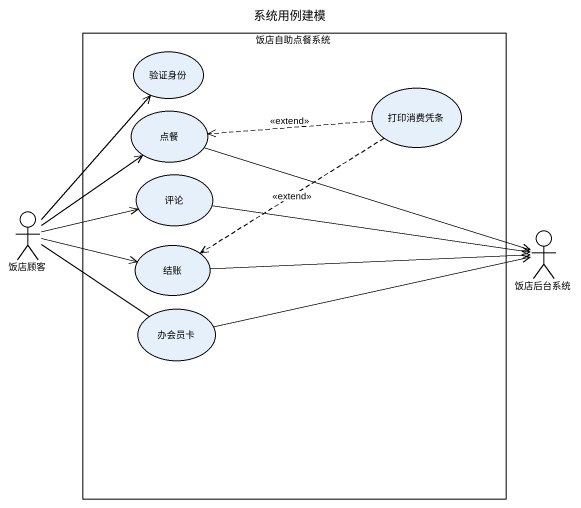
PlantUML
@startuml
title 系统用例建模
rectangle 饭店自助点餐系统 {
  usecase 验证身份
  usecase 打印消费凭条
  usecase 点餐
  usecase 评论
  usecase 结账
  usecase 办会员卡
}
actor 饭店顾客
actor 饭店后台系统
打印消费凭条 .left.> 点餐 : <<extend>>
打印消费凭条 ..> 结账 : <<extend>>
点餐 -right-> 饭店后台系统
评论 -right-> 饭店后台系统
饭店顾客 -up-> 验证身份
饭店顾客 -up-> 点餐
饭店顾客 -right-> 评论
饭店顾客 -right-> 结账
饭店顾客 -right- 办会员卡
结账 -right-> 饭店后台系统
办会员卡 -right-> 饭店后台系统
@enduml
